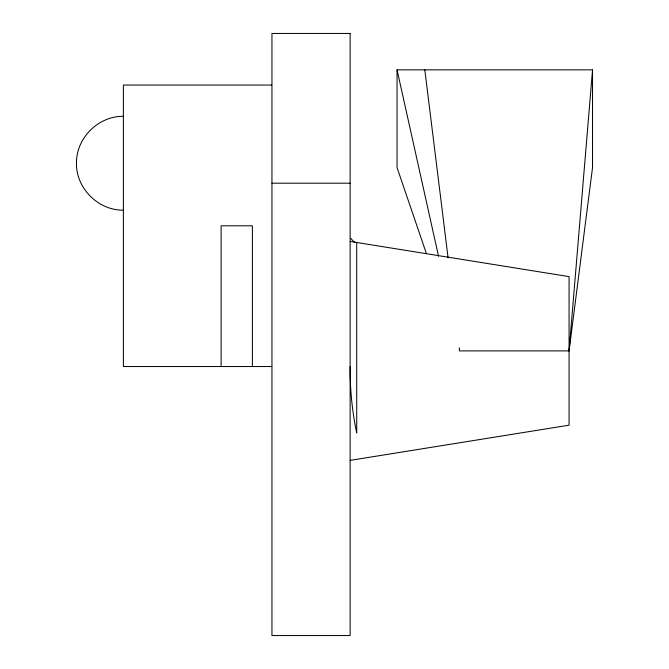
<?xml version="1.0" encoding="UTF-8"?>
<svg xmlns="http://www.w3.org/2000/svg" width="669" height="669" viewBox="0 0 669 669"><rect width="100%" height="100%" fill="white"/><g stroke="black" fill="none" stroke-linecap="round" stroke-linejoin="round"><path stroke-width="1" d="M459.227 347.805L459.611 350.899L569.076 350.899L592.533 69.844L397.052 69.844L397.052 167.585L426.379 253.518M569.076 350.899L592.533 167.585L592.533 69.844M350.138 460.372L569.076 425.183L569.076 276.623L350.138 241.434M123.38 116.322C98.293 115.954 76.082 138.149 76.467 163.236C76.082 188.332 98.293 210.526 123.38 210.158M271.765 85.047L123.38 85.047L123.38 366.537L271.765 366.537M271.949 183.197L350.138 183.197M354.996 242.22L353.366 241.317L350.999 238.557M397.052 69.844L438.538 256.244M424.815 69.844L448.096 257.908M350.138 366.537C349.946 388.848 352.103 411.151 356.719 432.977L356.719 242.487M252.397 366.537L252.397 225.796L221.121 225.796L221.121 366.537M350.138 33.45L271.949 33.45L271.949 635.55L350.138 635.55L350.138 33.45"/></g></svg>
